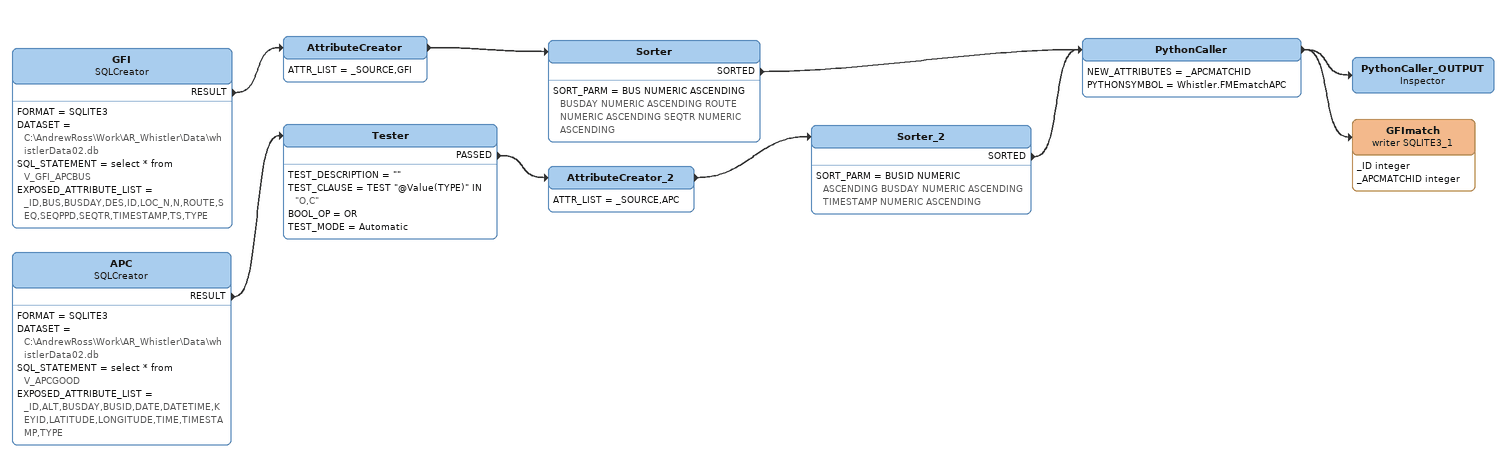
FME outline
GFI: SQLCreator
    FORMAT = SQLITE3
    DATASET = C:\AndrewRoss\Work\AR_Whistler\Data\whistlerData02.db
    SQL_STATEMENT = select * from V_GFI_APCBUS
    EXPOSED_ATTRIBUTE_LIST = _ID,BUS,BUSDAY,DES,ID,LOC_N,N,ROUTE,SEQ,SEQPPD,SEQTR,TIMESTAMP,TS,TYPE
    RESULT -> AttributeCreator
AttributeCreator
    ATTR_LIST = _SOURCE,GFI
    -> Sorter
Sorter
    SORT_PARM = BUS NUMERIC ASCENDING BUSDAY NUMERIC ASCENDING ROUTE NUMERIC ASCENDING SEQTR NUMERIC ASCENDING
    SORTED -> PythonCaller
APC: SQLCreator
    FORMAT = SQLITE3
    DATASET = C:\AndrewRoss\Work\AR_Whistler\Data\whistlerData02.db
    SQL_STATEMENT = select * from V_APCGOOD
    EXPOSED_ATTRIBUTE_LIST = _ID,ALT,BUSDAY,BUSID,DATE,DATETIME,KEYID,LATITUDE,LONGITUDE,TIME,TIMESTAMP,TYPE
    RESULT -> Tester
Tester
    TEST_DESCRIPTION = ""
    TEST_CLAUSE = TEST "@Value(TYPE)" IN "O,C"
    BOOL_OP = OR
    TEST_MODE = Automatic
    PASSED -> AttributeCreator_2
AttributeCreator_2
    ATTR_LIST = _SOURCE,APC
    -> Sorter_2
Sorter_2
    SORT_PARM = BUSID NUMERIC ASCENDING BUSDAY NUMERIC ASCENDING TIMESTAMP NUMERIC ASCENDING
    SORTED -> PythonCaller
PythonCaller
    NEW_ATTRIBUTES = _APCMATCHID
    PYTHONSYMBOL = Whistler.FMEmatchAPC
    -> PythonCaller_OUTPUT
    -> GFImatch (writer SQLITE3_1)
PythonCaller_OUTPUT: Inspector
GFImatch (writer SQLITE3_1)
    attributes: _ID integer, _APCMATCHID integer
